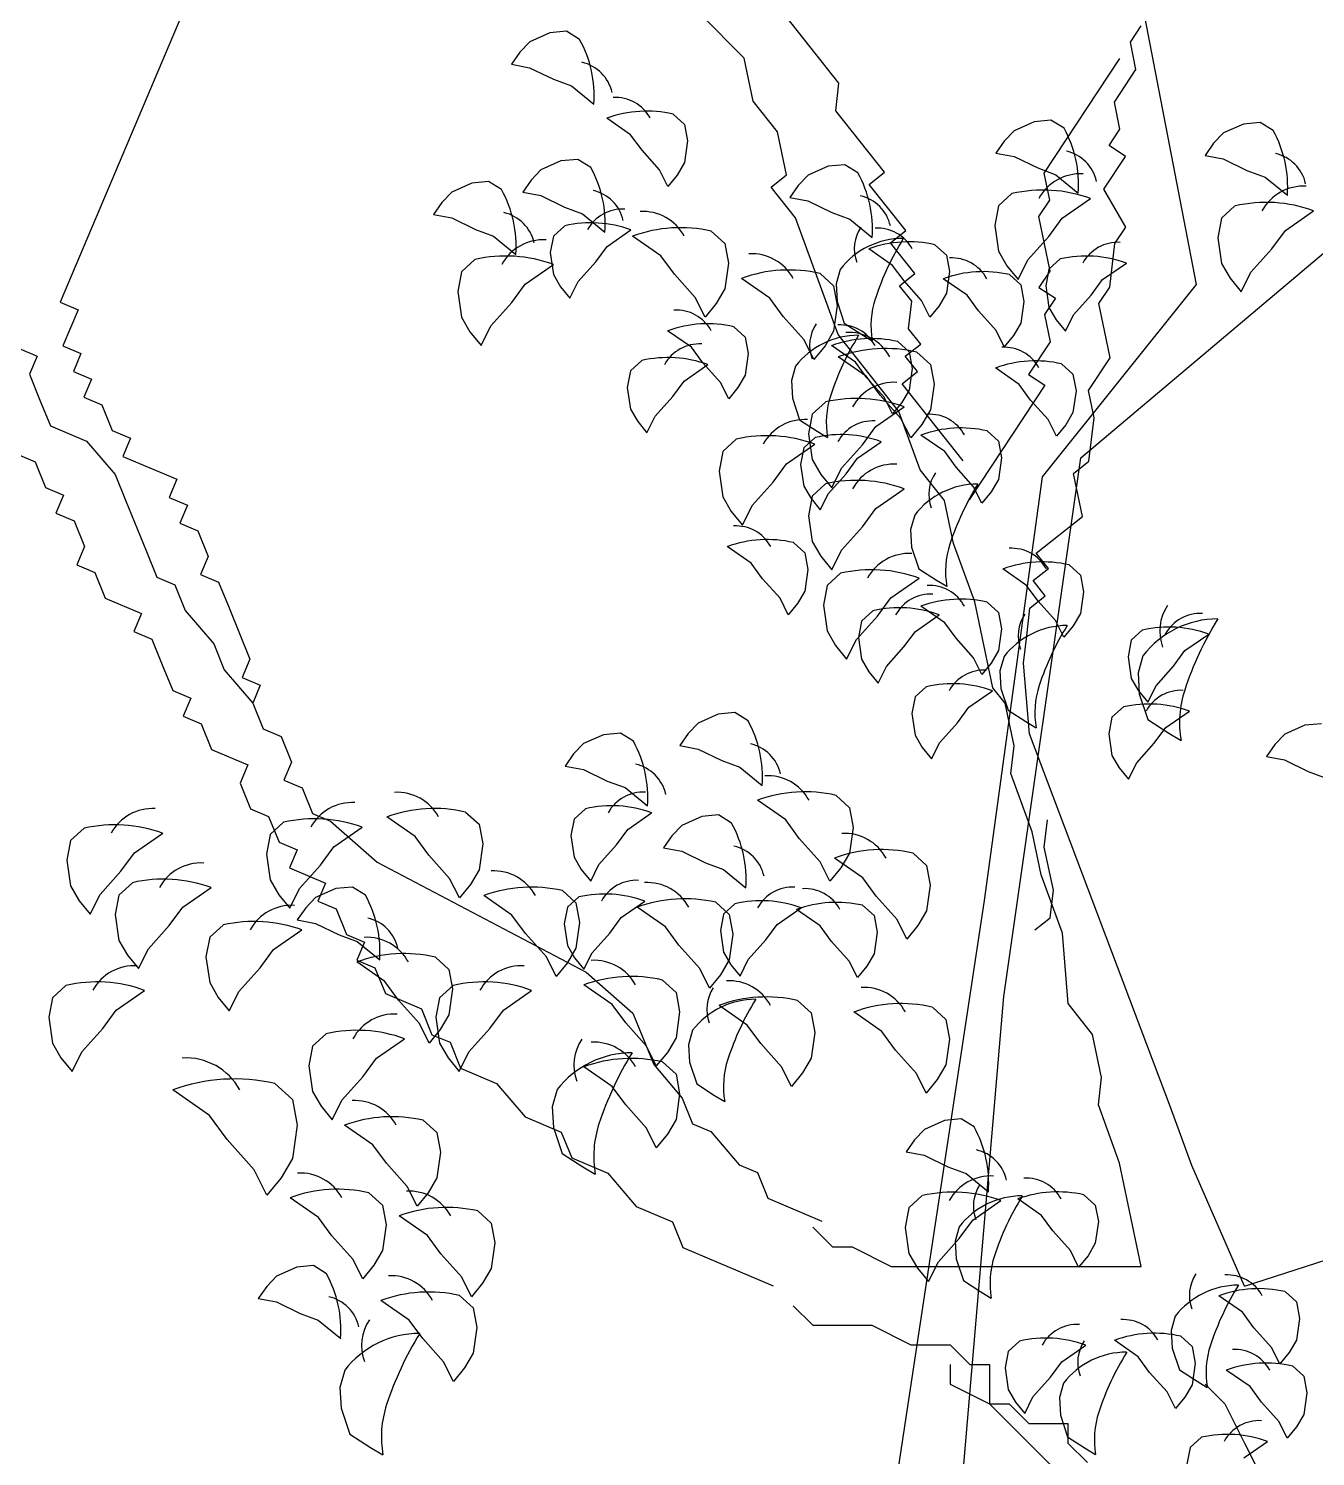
# Model space of a CAD drawing. Header units: metres. Extents: x 368 to 3789, y -155 to 1148.
# Drawn here: x 2213.16 to 2219.9, y 531.48 to 538.96 of the extents above; entities that cross this region are included whole.
import ezdxf

# ---------------------------------------------------------------- set-up
doc = ezdxf.new("R2010")
doc.units = ezdxf.units.M

# ---------------------------------------------------------------- blocks, each defined once
blk = doc.blocks.new('A$C09CF175E')
at = {"color": 45}
for p, q in [((2353.7, 5603.9), (2236.4, 6213.1)), ((2213, 5393.1), (2963.3, 6025.7)), ((2166.1, 5369.6), (2353.7, 5603.9)), ((2119.2, 4737), (2213, 5393.1)), ((2095.8, 4854.1), (2166.1, 5369.6)), ((1978.5, 4080.9), (2095.8, 4854.1)), ((2048.9, 3916.9), (2119.2, 4737))]:
    blk.add_line(p, q, dxfattribs=at)
at = {"color": 74}
for p, q in [((1566.5, 5910.3), (1542.2, 5899.4)), ((1586.9, 5912.2), (1566.5, 5910.3)), ((1602.8, 5902.3), (1586.9, 5912.2)), ((1542.2, 5899.4), (1530.1, 5886.8)), ((1530.1, 5886.8), (1519.9, 5872.1)), ((1519.9, 5872.1), (1542, 5867.9)), ((1542, 5867.9), (1570.9, 5853.9)), ((1570.9, 5853.9), (1592.8, 5845.8)), ((1592.8, 5845.8), (1620.1, 5823.5)), ((1664.9, 5786.3), (1636, 5806.4)), ((1716.6, 5811.4), (1730.4, 5798.8)), ((1730.4, 5798.8), (1734.2, 5778.7)), ((2131.9, 5791.2), (2119.8, 5778.6)), ((2156.2, 5802.1), (2131.9, 5791.2)), ((2176.6, 5804), (2156.2, 5802.1)), ((2192.5, 5794.2), (2176.6, 5804)), ((2410.9, 5799.3), (2386.5, 5788.4)), ((2431.3, 5801.2), (2410.9, 5799.3)), ((2447.2, 5791.3), (2431.3, 5801.2)), ((1678.8, 5767.4), (1664.9, 5786.3)), ((1734.2, 5778.7), (1730.4, 5752.3)), ((2119.8, 5778.6), (2109.6, 5763.9)), ((2374.4, 5775.8), (2364.2, 5761.1)), ((2386.5, 5788.4), (2374.4, 5775.8)), ((1580.1, 5754.4), (1555.7, 5743.6)), ((1600.5, 5756.3), (1580.1, 5754.4)), ((1616.4, 5746.5), (1600.5, 5756.3)), ((1700.2, 5743.5), (1678.8, 5767.4)), ((2109.6, 5763.9), (2131.7, 5759.8)), ((2131.7, 5759.8), (2160.6, 5745.8)), ((2364.2, 5761.1), (2386.4, 5756.9)), ((2386.4, 5756.9), (2415.2, 5742.9)), ((1555.7, 5743.6), (1543.7, 5730.9)), ((1710.3, 5723.4), (1700.2, 5743.5)), ((1721.6, 5737.2), (1710.3, 5723.4)), ((1730.4, 5752.3), (1721.6, 5737.2)), ((1881, 5737), (1868.9, 5724.4)), ((1905.3, 5747.9), (1881, 5737)), ((1925.7, 5749.8), (1905.3, 5747.9)), ((1941.6, 5740), (1925.7, 5749.8)), ((2160.6, 5745.8), (2182.5, 5737.6)), ((2182.5, 5737.6), (2209.8, 5715.3)), ((2415.2, 5742.9), (2437.2, 5734.8)), ((1471.6, 5727.3), (1447.3, 5716.4)), ((1492, 5729.2), (1471.6, 5727.3)), ((1507.9, 5719.4), (1492, 5729.2)), ((1543.7, 5730.9), (1533.5, 5716.2)), ((1868.9, 5724.4), (1858.7, 5709.7)), ((2437.2, 5734.8), (2464.5, 5712.5)), ((1435.2, 5703.8), (1425, 5689.1)), ((1447.3, 5716.4), (1435.2, 5703.8)), ((1533.5, 5716.2), (1555.6, 5712.1)), ((1555.6, 5712.1), (1584.4, 5698.1)), ((1858.7, 5709.7), (1880.8, 5705.6)), ((1880.8, 5705.6), (1909.7, 5691.5)), ((2129, 5714.6), (2112.6, 5699.7)), ((2190.3, 5684.8), (2224.7, 5708.7)), ((1425, 5689.1), (1447.1, 5685)), ((1447.1, 5685), (1476, 5671)), ((1584.4, 5698.1), (1606.4, 5689.9)), ((1606.4, 5689.9), (1633.7, 5667.6)), ((1909.7, 5691.5), (1931.6, 5683.4)), ((2112.6, 5699.7), (2108.1, 5675.8)), ((2173.9, 5662.3), (2190.3, 5684.8)), ((2384.2, 5684.7), (2379.7, 5660.8)), ((2400.6, 5699.6), (2384.2, 5684.7)), ((2461.9, 5669.7), (2496.3, 5693.6)), ((1476, 5671), (1497.9, 5662.8)), ((1584.7, 5675.4), (1570.9, 5662.8)), ((1636.3, 5650.3), (1665.3, 5670.4)), ((1763.1, 5668.8), (1779.5, 5653.9)), ((1931.6, 5683.4), (1958.9, 5661.1)), ((2108.1, 5675.8), (2112.6, 5644.4)), ((2445.5, 5647.3), (2461.9, 5669.7)), ((1497.9, 5662.8), (1525.2, 5640.5)), ((1570.9, 5662.8), (1567.1, 5642.7)), ((1622.5, 5631.4), (1636.3, 5650.3)), ((1701.8, 5639), (1667.4, 5662.9)), ((1779.5, 5653.9), (1784, 5630)), ((2035.4, 5652.3), (2049.3, 5639.7)), ((2148.4, 5634), (2173.9, 5662.3)), ((2379.7, 5660.8), (2384.2, 5629.4)), ((1475.3, 5634.3), (1458.9, 5619.4)), ((1567.1, 5642.7), (1570.9, 5616.3)), ((1718.2, 5616.5), (1701.8, 5639)), ((1983.8, 5627.2), (1954.9, 5647.3)), ((2049.3, 5639.7), (2053, 5619.6)), ((2112.6, 5644.4), (2123, 5626.5)), ((2136.5, 5610), (2148.4, 5634)), ((2187.8, 5635.1), (2174, 5622.5)), ((2420, 5618.9), (2445.5, 5647.3)), ((1458.9, 5619.4), (1454.4, 5595.5)), ((1536.6, 5604.4), (1571, 5628.3)), ((1570.9, 5616.3), (1579.7, 5601.2)), ((1601.1, 5607.5), (1622.5, 5631.4)), ((1743.6, 5588.2), (1718.2, 5616.5)), ((1784, 5630), (1779.5, 5598.6)), ((1895.6, 5617.3), (1912, 5602.4)), ((1920, 5622.3), (1915, 5604.7)), ((1997.7, 5608.3), (1983.8, 5627.2)), ((2053, 5619.6), (2049.3, 5593.2)), ((2123, 5626.5), (2136.5, 5610)), ((2126.1, 5616.1), (2140, 5603.5)), ((2174, 5622.5), (2170.2, 5602.3)), ((2239.4, 5609.9), (2268.4, 5630)), ((2384.2, 5629.4), (2394.6, 5611.5)), ((2408.1, 5595), (2420, 5618.9)), ((1520.2, 5582), (1536.6, 5604.4)), ((1579.7, 5601.2), (1591, 5587.3)), ((1591, 5587.3), (1601.1, 5607.5)), ((1779.5, 5598.6), (1769, 5580.7)), ((1834.3, 5587.4), (1799.9, 5611.4)), ((1912, 5602.4), (1916.5, 5578.5)), ((1915, 5604.7), (1916.2, 5583.3)), ((2019.1, 5584.4), (1997.7, 5608.3)), ((2074.5, 5590.9), (2045.5, 5611)), ((2140, 5603.5), (2143.7, 5583.4)), ((2170.2, 5602.3), (2174, 5575.9)), ((2225.6, 5591), (2239.4, 5609.9)), ((2394.6, 5611.5), (2408.1, 5595)), ((1454.4, 5595.5), (1458.9, 5564.1)), ((1494.7, 5553.6), (1520.2, 5582)), ((1755.6, 5564.2), (1743.6, 5588.2)), ((1769, 5580.7), (1755.6, 5564.2)), ((1850.7, 5565), (1834.3, 5587.4)), ((1916.2, 5583.3), (1925, 5556.9)), ((2029.1, 5564.2), (2019.1, 5584.4)), ((2049.3, 5593.2), (2040.5, 5578.1)), ((2088.3, 5572), (2074.5, 5590.9)), ((2143.7, 5583.4), (2140, 5556.9)), ((2204.2, 5567.1), (2225.6, 5591)), ((1458.9, 5564.1), (1469.3, 5546.2)), ((1876.2, 5536.6), (1850.7, 5565)), ((1916.5, 5578.5), (1912, 5547.1)), ((2040.5, 5578.1), (2029.1, 5564.2)), ((2109.7, 5548.1), (2088.3, 5572)), ((2174, 5575.9), (2182.8, 5560.8)), ((2194.1, 5547), (2204.2, 5567.1)), ((1469.3, 5546.2), (1482.8, 5529.7)), ((1482.8, 5529.7), (1494.7, 5553.6)), ((1739, 5527.5), (1710, 5547.6)), ((1790.6, 5552.6), (1804.4, 5540)), ((1912, 5547.1), (1901.6, 5529.2)), ((1925, 5556.9), (1946.4, 5543.1)), ((2119.8, 5528), (2109.7, 5548.1)), ((2140, 5556.9), (2131.1, 5541.8)), ((2182.8, 5560.8), (2194.1, 5547)), ((1804.4, 5540), (1808.2, 5519.9)), ((1888.1, 5512.7), (1876.2, 5536.6)), ((1901.6, 5529.2), (1888.1, 5512.7)), ((1938.5, 5509.3), (1909.5, 5529.5)), ((1946.4, 5543.1), (1959, 5535.5)), ((1990.1, 5534.5), (2003.9, 5521.9)), ((2131.1, 5541.8), (2119.8, 5528)), ((1678.5, 5511.4), (1664.7, 5498.8)), ((1752.8, 5508.6), (1739, 5527.5)), ((1808.2, 5519.9), (1804.4, 5493.5)), ((1952.1, 5491.8), (1917.7, 5515.7)), ((2003.9, 5521.9), (2007.7, 5501.8)), ((2013.4, 5521.7), (2029.8, 5506.7)), ((1664.7, 5498.8), (1660.9, 5478.7)), ((1730.1, 5486.2), (1759.1, 5506.4)), ((1774.2, 5484.7), (1752.8, 5508.6)), ((1804.4, 5493.5), (1795.6, 5478.4)), ((1865.6, 5504.5), (1860.6, 5486.9)), ((1952.3, 5490.5), (1938.5, 5509.3)), ((2007.7, 5501.8), (2003.9, 5475.4)), ((2029.8, 5506.7), (2034.3, 5482.8)), ((2138, 5482.2), (2109, 5502.3)), ((2189.6, 5507.3), (2203.4, 5494.7)), ((2203.4, 5494.7), (2207.2, 5474.6)), ((1660.9, 5478.7), (1664.7, 5452.3)), ((1716.3, 5467.4), (1730.1, 5486.2)), ((1784.3, 5464.6), (1774.2, 5484.7)), ((1795.6, 5478.4), (1784.3, 5464.6)), ((1860.6, 5486.9), (1861.8, 5465.5)), ((1968.5, 5469.4), (1952.1, 5491.8)), ((1973.7, 5466.6), (1952.3, 5490.5)), ((2034.3, 5482.8), (2029.8, 5451.5)), ((2151.8, 5463.3), (2138, 5482.2)), ((1694.9, 5443.5), (1716.3, 5467.4)), ((1861.8, 5465.5), (1870.6, 5439.1)), ((1902.3, 5460.9), (1885.9, 5446)), ((1994, 5441), (1968.5, 5469.4)), ((1983.8, 5446.4), (1973.7, 5466.6)), ((1995.1, 5460.3), (1983.8, 5446.4)), ((2003.9, 5475.4), (1995.1, 5460.3)), ((2173.2, 5439.4), (2151.8, 5463.3)), ((2207.2, 5474.6), (2203.4, 5448.2)), ((1664.7, 5452.3), (1673.5, 5437.2)), ((1684.8, 5423.3), (1694.9, 5443.5)), ((1885.9, 5446), (1881.4, 5422)), ((1963.6, 5431), (1998, 5454.9)), ((2005.9, 5417.1), (1994, 5441)), ((2029.8, 5451.5), (2019.4, 5433.5)), ((2203.4, 5448.2), (2194.6, 5433.1)), ((1673.5, 5437.2), (1684.8, 5423.3)), ((1870.6, 5439.1), (1892, 5425.2)), ((1892, 5425.2), (1904.6, 5417.7)), ((1947.2, 5408.6), (1963.6, 5431)), ((2019.4, 5433.5), (2005.9, 5417.1)), ((2098.9, 5425.8), (2112.8, 5413.2)), ((2183.3, 5419.3), (2173.2, 5439.4)), ((2194.6, 5433.1), (2183.3, 5419.3)), ((1793.5, 5415.6), (1777, 5400.6)), ((1854.8, 5385.7), (1889.2, 5409.6)), ((1889.5, 5417.7), (1875.7, 5405.1)), ((1881.4, 5422), (1885.9, 5390.7)), ((1921.7, 5380.2), (1947.2, 5408.6)), ((1941.1, 5392.5), (1970.1, 5412.6)), ((2047.3, 5400.6), (2018.3, 5420.7)), ((2112.8, 5413.2), (2116.5, 5393)), ((1777, 5400.6), (1772.5, 5376.7)), ((1875.7, 5405.1), (1871.9, 5385)), ((1885.9, 5390.7), (1896.3, 5372.7)), ((1927.3, 5373.6), (1941.1, 5392.5)), ((2061.1, 5381.7), (2047.3, 5400.6)), ((2116.5, 5393), (2112.8, 5366.6)), ((1772.5, 5376.7), (1777, 5345.4)), ((1838.3, 5363.3), (1854.8, 5385.7)), ((1871.9, 5385), (1875.7, 5358.5)), ((1896.3, 5372.7), (1909.8, 5356.3)), ((1905.9, 5349.7), (1927.3, 5373.6)), ((1909.8, 5356.3), (1921.7, 5380.2)), ((2082.5, 5357.8), (2061.1, 5381.7)), ((1812.9, 5334.9), (1838.3, 5363.3)), ((1875.7, 5358.5), (1884.5, 5343.4)), ((1902.3, 5361.2), (1885.9, 5346.3)), ((1963.6, 5331.3), (1998, 5355.2)), ((2092.6, 5337.7), (2082.5, 5357.8)), ((2112.8, 5366.6), (2103.9, 5351.5)), ((1777, 5345.4), (1787.5, 5327.4)), ((1885.9, 5346.3), (1881.4, 5322.4)), ((1884.5, 5343.4), (1895.8, 5329.6)), ((1895.8, 5329.6), (1905.9, 5349.7)), ((2103.9, 5351.5), (2092.6, 5337.7)), ((1787.5, 5327.4), (1801, 5311)), ((1801, 5311), (1812.9, 5334.9)), ((1881.4, 5322.4), (1885.9, 5291)), ((1947.2, 5308.9), (1963.6, 5331.3)), ((2010.7, 5323.3), (2005.7, 5305.6)), ((1921.7, 5280.5), (1947.2, 5308.9)), ((2005.7, 5305.6), (2006.9, 5284.3)), ((1811.5, 5264.7), (1782.6, 5284.8)), ((1863.1, 5289.8), (1877, 5277.2)), ((1885.9, 5291), (1896.3, 5273.1)), ((1877, 5277.2), (1880.8, 5257.1)), ((1896.3, 5273.1), (1909.8, 5256.6)), ((1909.8, 5256.6), (1921.7, 5280.5)), ((2006.9, 5284.3), (2015.7, 5257.8)), ((1825.4, 5245.8), (1811.5, 5264.7)), ((1880.8, 5257.1), (1877, 5230.7)), ((1920.4, 5252.5), (1904, 5237.5)), ((2015.7, 5257.8), (2037.1, 5244)), ((2147, 5237.5), (2118.1, 5257.6)), ((2198.7, 5262.6), (2212.5, 5250.1)), ((2212.5, 5250.1), (2216.3, 5229.9)), ((1846.8, 5221.9), (1825.4, 5245.8)), ((1904, 5237.5), (1899.5, 5213.6)), ((1981.7, 5222.6), (2016.1, 5246.5)), ((2037.1, 5244), (2049.7, 5236.5)), ((2160.9, 5218.6), (2147, 5237.5)), ((1856.8, 5201.8), (1846.8, 5221.9)), ((1868.2, 5215.6), (1856.8, 5201.8)), ((1877, 5230.7), (1868.2, 5215.6)), ((1965.3, 5200.2), (1981.7, 5222.6)), ((2098.9, 5217.3), (2112.8, 5204.7)), ((2182.3, 5194.7), (2160.9, 5218.6)), ((2216.3, 5229.9), (2212.5, 5203.5)), ((1899.5, 5213.6), (1904, 5182.2)), ((1939.9, 5171.8), (1965.3, 5200.2)), ((1959.9, 5206.8), (1946, 5194.2)), ((2011.5, 5181.6), (2040.4, 5201.8)), ((2047.3, 5192.2), (2018.3, 5212.3)), ((2112.8, 5204.7), (2116.5, 5184.6)), ((2212.5, 5203.5), (2203.7, 5188.4)), ((1904, 5182.2), (1914.5, 5164.3)), ((1946, 5194.2), (1942.2, 5174.1)), ((1997.6, 5162.8), (2011.5, 5181.6)), ((2061.1, 5173.3), (2047.3, 5192.2)), ((2116.5, 5184.6), (2112.8, 5158.2)), ((2192.4, 5174.6), (2182.3, 5194.7)), ((2203.7, 5188.4), (2192.4, 5174.6)), ((2288.1, 5183.4), (2274.3, 5170.8)), ((1914.5, 5164.3), (1927.9, 5147.9)), ((1927.9, 5147.9), (1939.9, 5171.8)), ((1942.2, 5174.1), (1946, 5147.7)), ((1976.2, 5138.9), (1997.6, 5162.8)), ((2082.5, 5149.4), (2061.1, 5173.3)), ((2274.3, 5170.8), (2270.5, 5150.7)), ((2339.7, 5158.2), (2368.7, 5178.3)), ((1946, 5147.7), (1954.8, 5132.6)), ((2092.6, 5129.3), (2082.5, 5149.4)), ((2112.8, 5158.2), (2103.9, 5143.1)), ((2119.5, 5151.1), (2114.5, 5133.5)), ((2270.5, 5150.7), (2274.3, 5124.2)), ((2288.6, 5152), (2282.6, 5131.1)), ((2325.9, 5139.3), (2339.7, 5158.2)), ((1954.8, 5132.6), (1966.2, 5118.7)), ((1966.2, 5118.7), (1976.2, 5138.9)), ((2103.9, 5143.1), (2092.6, 5129.3)), ((2114.5, 5133.5), (2115.7, 5112.1)), ((2282.6, 5131.1), (2284.1, 5105.7)), ((2304.5, 5115.4), (2325.9, 5139.3)), ((2025, 5114.4), (2011.1, 5101.8)), ((2115.7, 5112.1), (2124.6, 5085.7)), ((2274.3, 5124.2), (2283.1, 5109.1)), ((2294.4, 5095.3), (2304.5, 5115.4)), ((2011.1, 5101.8), (2007.4, 5081.7)), ((2076.6, 5089.2), (2105.6, 5109.3)), ((2283.1, 5109.1), (2294.4, 5095.3)), ((2284.1, 5105.7), (2294.6, 5074.3)), ((1771.5, 5080.8), (1747.2, 5069.9)), ((1791.9, 5082.7), (1771.5, 5080.8)), ((1807.8, 5072.8), (1791.9, 5082.7)), ((2007.4, 5081.7), (2011.1, 5055.2)), ((2062.8, 5070.3), (2076.6, 5089.2)), ((2124.6, 5085.7), (2146, 5071.8)), ((2250.8, 5077.1), (2247, 5056.9)), ((2264.7, 5089.6), (2250.8, 5077.1)), ((2316.3, 5064.5), (2345.2, 5084.6)), ((1747.2, 5069.9), (1735.1, 5057.3)), ((2041.4, 5046.4), (2062.8, 5070.3)), ((2146, 5071.8), (2158.5, 5064.3)), ((2294.6, 5074.3), (2320, 5057.9)), ((2302.4, 5045.6), (2316.3, 5064.5)), ((2485.5, 5067.4), (2461.1, 5056.5)), ((2505.9, 5069.3), (2485.5, 5067.4)), ((1607.6, 5045), (1595.5, 5032.4)), ((1632, 5055.9), (1607.6, 5045)), ((1652.4, 5057.8), (1632, 5055.9)), ((1668.3, 5047.9), (1652.4, 5057.8)), ((1735.1, 5057.3), (1724.9, 5042.6)), ((1724.9, 5042.6), (1747, 5038.4)), ((2011.1, 5055.2), (2020, 5040.1)), ((2031.3, 5026.3), (2041.4, 5046.4)), ((2247, 5056.9), (2250.8, 5030.5)), ((2281, 5021.7), (2302.4, 5045.6)), ((2320, 5057.9), (2335, 5048.9)), ((2449, 5043.9), (2438.8, 5029.2)), ((2461.1, 5056.5), (2449, 5043.9)), ((1595.5, 5032.4), (1585.3, 5017.7)), ((1747, 5038.4), (1775.9, 5024.4)), ((1775.9, 5024.4), (1797.8, 5016.3)), ((2020, 5040.1), (2031.3, 5026.3)), ((2250.8, 5030.5), (2259.6, 5015.4)), ((2438.8, 5029.2), (2460.9, 5025.1)), ((2460.9, 5025.1), (2489.8, 5011.1)), ((1585.3, 5017.7), (1607.5, 5013.5)), ((1607.5, 5013.5), (1636.3, 4999.5)), ((1797.8, 5016.3), (1825.1, 4994)), ((2259.6, 5015.4), (2271, 5001.6)), ((2271, 5001.6), (2281, 5021.7)), ((2489.8, 5011.1), (2511.8, 5002.9)), ((1636.3, 4999.5), (1658.3, 4991.4)), ((1658.3, 4991.4), (1685.6, 4969.1)), ((1853.7, 4952.1), (1819.3, 4976)), ((1915, 4982), (1931.4, 4967)), ((1402.7, 4931.8), (1368.3, 4955.7)), ((1464, 4961.7), (1480.5, 4946.8)), ((1610, 4965.8), (1596.1, 4953.2)), ((1661.6, 4940.6), (1690.5, 4960.8)), ((1751.6, 4956.3), (1727.2, 4945.4)), ((1772, 4958.2), (1751.6, 4956.3)), ((1787.9, 4948.3), (1772, 4958.2)), ((1931.4, 4967), (1935.9, 4943.1)), ((999.6, 4941.9), (983.1, 4927)), ((1242.5, 4949.3), (1226.1, 4934.3)), ((1303.8, 4919.4), (1338.2, 4943.3)), ((1480.5, 4946.8), (1485, 4922.9)), ((1596.1, 4953.2), (1592.3, 4933.1)), ((1647.7, 4921.8), (1661.6, 4940.6)), ((1727.2, 4945.4), (1715.1, 4932.7)), ((1870.1, 4929.7), (1853.7, 4952.1)), ((1935.9, 4943.1), (1931.4, 4911.8)), ((983.1, 4927), (978.6, 4903.1)), ((1060.9, 4912), (1095.3, 4935.9)), ((1226.1, 4934.3), (1221.6, 4910.4)), ((1419.2, 4909.4), (1402.7, 4931.8)), ((1485, 4922.9), (1480.5, 4891.5)), ((1592.3, 4933.1), (1596.1, 4906.7)), ((1626.3, 4897.9), (1647.7, 4921.8)), ((1715.1, 4932.7), (1704.9, 4918)), ((1895.5, 4901.3), (1870.1, 4929.7)), ((978.6, 4903.1), (983.1, 4871.7)), ((1044.4, 4889.6), (1060.9, 4912)), ((1221.6, 4910.4), (1226.1, 4879)), ((1287.4, 4897), (1303.8, 4919.4)), ((1444.6, 4881), (1419.2, 4909.4)), ((1596.1, 4906.7), (1604.9, 4891.6)), ((1704.9, 4918), (1727.1, 4913.9)), ((1727.1, 4913.9), (1755.9, 4899.9)), ((1947.4, 4881.8), (1913.1, 4905.7)), ((1931.4, 4911.8), (1920.9, 4893.8)), ((2008.7, 4911.7), (2025.2, 4896.7)), ((1019, 4861.2), (1044.4, 4889.6)), ((1262, 4868.6), (1287.4, 4897)), ((1480.5, 4891.5), (1470, 4873.6)), ((1604.9, 4891.6), (1616.3, 4877.7)), ((1616.3, 4877.7), (1626.3, 4897.9)), ((1755.9, 4899.9), (1777.9, 4891.8)), ((1777.9, 4891.8), (1805.2, 4869.5)), ((1907.5, 4877.4), (1895.5, 4901.3)), ((1920.9, 4893.8), (1907.5, 4877.4)), ((2025.2, 4896.7), (2029.7, 4872.8)), ((983.1, 4871.7), (993.6, 4853.8)), ((1058.5, 4875.7), (1042, 4860.7)), ((1119.8, 4845.8), (1154.2, 4869.7)), ((1226.1, 4879), (1236.6, 4861.1)), ((1250, 4844.7), (1262, 4868.6)), ((1305.9, 4868.5), (1281.5, 4857.6)), ((1326.2, 4870.4), (1305.9, 4868.5)), ((1342.1, 4860.5), (1326.2, 4870.4)), ((1456.6, 4857.1), (1444.6, 4881)), ((1470, 4873.6), (1456.6, 4857.1)), ((1963.9, 4859.4), (1947.4, 4881.8)), ((2029.7, 4872.8), (2025.2, 4841.5)), ((993.6, 4853.8), (1007.1, 4837.3)), ((1007.1, 4837.3), (1019, 4861.2)), ((1042, 4860.7), (1037.5, 4836.8)), ((1236.6, 4861.1), (1250, 4844.7)), ((1281.5, 4857.6), (1269.4, 4845)), ((1520.5, 4836.2), (1486.1, 4860.1)), ((1581.8, 4866.1), (1598.3, 4851.1)), ((1601.7, 4858.4), (1587.9, 4845.8)), ((1598.3, 4851.1), (1602.8, 4827.2)), ((1653.3, 4833.2), (1682.3, 4853.3)), ((1768.5, 4851.8), (1784.9, 4836.9)), ((1791.9, 4850.1), (1778, 4837.5)), ((1989.3, 4831), (1963.9, 4859.4)), ((1037.5, 4836.8), (1042, 4805.5)), ((1103.3, 4823.4), (1119.8, 4845.8)), ((1269.4, 4845), (1259.2, 4830.3)), ((1537, 4813.8), (1520.5, 4836.2)), ((1587.9, 4845.8), (1584.1, 4825.7)), ((1639.5, 4814.3), (1653.3, 4833.2)), ((1707.2, 4821.9), (1672.8, 4845.8)), ((1778, 4837.5), (1774.3, 4817.4)), ((1784.9, 4836.9), (1789.4, 4813)), ((1843.5, 4825), (1872.5, 4845.1)), ((1895.7, 4823.1), (1866.8, 4843.2)), ((1947.3, 4848.3), (1961.2, 4835.7)), ((1961.2, 4835.7), (1965, 4815.6)), ((2025.2, 4841.5), (2014.7, 4823.5)), ((1077.9, 4795), (1103.3, 4823.4)), ((1168.9, 4824.2), (1152.5, 4809.2)), ((1230.2, 4794.3), (1264.6, 4818.2)), ((1259.2, 4830.3), (1281.3, 4826.1)), ((1281.3, 4826.1), (1310.2, 4812.1)), ((1584.1, 4825.7), (1587.9, 4799.3)), ((1602.8, 4827.2), (1598.3, 4795.8)), ((1723.6, 4799.5), (1707.2, 4821.9)), ((1774.3, 4817.4), (1778, 4791)), ((1829.6, 4806.1), (1843.5, 4825)), ((1909.6, 4804.2), (1895.7, 4823.1)), ((1965, 4815.6), (1961.2, 4789.1)), ((2001.3, 4807.1), (1989.3, 4831)), ((2014.7, 4823.5), (2001.3, 4807.1)), ((1042, 4805.5), (1052.5, 4787.5)), ((1152.5, 4809.2), (1148, 4785.3)), ((1310.2, 4812.1), (1332.1, 4804)), ((1332.1, 4804), (1359.5, 4781.7)), ((1562.4, 4785.4), (1537, 4813.8)), ((1587.9, 4799.3), (1596.7, 4784.2)), ((1618.1, 4790.4), (1639.5, 4814.3)), ((1749.1, 4771.1), (1723.6, 4799.5)), ((1789.4, 4813), (1784.9, 4781.6)), ((1808.2, 4782.2), (1829.6, 4806.1)), ((1931, 4780.3), (1909.6, 4804.2)), ((1052.5, 4787.5), (1066, 4771.1)), ((1066, 4771.1), (1077.9, 4795)), ((1148, 4785.3), (1152.5, 4754)), ((1213.8, 4771.9), (1230.2, 4794.3)), ((1427.2, 4785.1), (1443.7, 4770.2)), ((1574.4, 4761.5), (1562.4, 4785.4)), ((1598.3, 4795.8), (1587.8, 4777.9)), ((1596.7, 4784.2), (1608, 4770.3)), ((1608, 4770.3), (1618.1, 4790.4)), ((1784.9, 4781.6), (1774.5, 4763.6)), ((1778, 4791), (1786.8, 4775.9)), ((1798.2, 4762.1), (1808.2, 4782.2)), ((1961.2, 4789.1), (1952.4, 4774)), ((1188.4, 4743.5), (1213.8, 4771.9)), ((1365.9, 4755.3), (1331.5, 4779.2)), ((1443.7, 4770.2), (1448.1, 4746.3)), ((1587.8, 4777.9), (1574.4, 4761.5)), ((1761, 4747.2), (1749.1, 4771.1)), ((1774.5, 4763.6), (1761, 4747.2)), ((1786.8, 4775.9), (1798.2, 4762.1)), ((1941, 4760.2), (1931, 4780.3)), ((1952.4, 4774), (1941, 4760.2)), ((977.5, 4750.6), (961, 4735.7)), ((1152.5, 4754), (1162.9, 4736)), ((1382.4, 4732.8), (1365.9, 4755.3)), ((1448.7, 4750.6), (1432.2, 4735.7)), ((1448.1, 4746.3), (1443.7, 4714.9)), ((1642.4, 4727.3), (1608, 4751.2)), ((1703.7, 4757.2), (1720.2, 4742.2)), ((961, 4735.7), (956.6, 4711.8)), ((1038.8, 4720.7), (1073.2, 4744.6)), ((1162.9, 4736), (1176.4, 4719.6)), ((1176.4, 4719.6), (1188.4, 4743.5)), ((1407.8, 4704.4), (1382.4, 4732.8)), ((1432.2, 4735.7), (1427.8, 4711.8)), ((1510, 4720.7), (1544.4, 4744.6)), ((1720.2, 4742.2), (1724.6, 4718.3)), ((1868.2, 4732.3), (1884.6, 4717.3)), ((956.6, 4711.8), (961, 4680.4)), ((1022.3, 4698.3), (1038.8, 4720.7)), ((1427.8, 4711.8), (1432.2, 4680.4)), ((1443.7, 4714.9), (1433.2, 4697)), ((1493.5, 4698.3), (1510, 4720.7)), ((1658.9, 4704.9), (1642.4, 4727.3)), ((1724.6, 4718.3), (1720.2, 4686.9)), ((1806.9, 4702.4), (1772.5, 4726.3)), ((1884.6, 4717.3), (1889.1, 4693.4)), ((1970.9, 4694.4), (1936.5, 4718.3)), ((2032.2, 4724.2), (2048.6, 4709.3)), ((996.9, 4669.9), (1022.3, 4698.3)), ((1419.7, 4680.5), (1407.8, 4704.4)), ((1433.2, 4697), (1419.7, 4680.5)), ((1468.1, 4669.9), (1493.5, 4698.3)), ((1684.3, 4676.5), (1658.9, 4704.9)), ((1740.4, 4696.1), (1735.4, 4678.5)), ((1823.3, 4680), (1806.9, 4702.4)), ((1889.1, 4693.4), (1884.6, 4662)), ((1987.3, 4671.9), (1970.9, 4694.4)), ((2048.6, 4709.3), (2053.1, 4685.4)), ((961, 4680.4), (971.5, 4662.5)), ((1277.6, 4676.8), (1273.1, 4652.9)), ((1294.1, 4691.7), (1277.6, 4676.8)), ((1355.4, 4661.9), (1389.8, 4685.8)), ((1432.2, 4680.4), (1442.7, 4662.5)), ((1696.2, 4652.6), (1684.3, 4676.5)), ((1720.2, 4686.9), (1709.7, 4669)), ((1735.4, 4678.5), (1736.7, 4657.1)), ((1848.7, 4651.6), (1823.3, 4680)), ((2053.1, 4685.4), (2048.6, 4654)), ((971.5, 4662.5), (985, 4646)), ((985, 4646), (996.9, 4669.9)), ((1338.9, 4639.5), (1355.4, 4661.9)), ((1442.7, 4662.5), (1456.2, 4646)), ((1456.2, 4646), (1468.1, 4669.9)), ((1709.7, 4669), (1696.2, 4652.6)), ((1884.6, 4662), (1874.2, 4644.1)), ((2012.8, 4643.6), (1987.3, 4671.9)), ((1273.1, 4652.9), (1277.6, 4621.5)), ((1642.4, 4627.7), (1608, 4651.6)), ((1703.7, 4657.6), (1720.2, 4642.6)), ((1720.2, 4642.6), (1724.6, 4618.7)), ((1736.7, 4657.1), (1745.5, 4630.7)), ((1860.7, 4627.7), (1848.7, 4651.6)), ((1874.2, 4644.1), (1860.7, 4627.7)), ((2024.7, 4619.6), (2012.8, 4643.6)), ((2048.6, 4654), (2038.2, 4636.1)), ((1231.9, 4631.2), (1253.3, 4611.8)), ((1313.5, 4611.1), (1338.9, 4639.5)), ((1658.9, 4605.3), (1642.4, 4627.7)), ((1745.5, 4630.7), (1766.9, 4616.8)), ((2038.2, 4636.1), (2024.7, 4619.6)), ((1152.2, 4592.4), (1107.5, 4623.5)), ((1253.3, 4611.8), (1259.1, 4580.7)), ((1277.6, 4621.5), (1288.1, 4603.6)), ((1301.6, 4587.2), (1313.5, 4611.1)), ((1575.5, 4623.8), (1569.5, 4602.9)), ((1724.6, 4618.7), (1720.2, 4587.3)), ((1766.9, 4616.8), (1779.5, 4609.3)), ((1173.6, 4563.2), (1152.2, 4592.4)), ((1288.1, 4603.6), (1301.6, 4587.2)), ((1569.5, 4602.9), (1571, 4577.5)), ((1684.3, 4576.9), (1658.9, 4605.3)), ((1259.1, 4580.7), (1253.3, 4539.9)), ((1351.2, 4556.6), (1316.8, 4580.5)), ((1412.5, 4586.5), (1428.9, 4571.5)), ((1571, 4577.5), (1581.5, 4546.1)), ((1696.2, 4553), (1684.3, 4576.9)), ((1720.2, 4587.3), (1709.7, 4569.4)), ((2022.5, 4575.3), (2010.4, 4562.7)), ((2046.9, 4586.2), (2022.5, 4575.3)), ((2067.3, 4588.1), (2046.9, 4586.2)), ((2083.2, 4578.3), (2067.3, 4588.1)), ((1206.6, 4526.3), (1173.6, 4563.2)), ((1367.6, 4534.2), (1351.2, 4556.6)), ((1428.9, 4571.5), (1433.4, 4547.6)), ((1709.7, 4569.4), (1696.2, 4553)), ((2010.4, 4562.7), (2000.2, 4548)), ((1253.3, 4539.9), (1239.7, 4516.6)), ((1433.4, 4547.6), (1428.9, 4516.3)), ((1581.5, 4546.1), (1606.9, 4529.7)), ((2000.2, 4548), (2022.4, 4543.9)), ((2022.4, 4543.9), (2051.2, 4529.9)), ((1222.2, 4495.3), (1206.6, 4526.3)), ((1393.1, 4505.8), (1367.6, 4534.2)), ((1606.9, 4529.7), (1621.9, 4520.7)), ((2051.2, 4529.9), (2073.2, 4521.7)), ((2073.2, 4521.7), (2100.5, 4499.4)), ((1239.7, 4516.6), (1222.2, 4495.3)), ((1405, 4481.9), (1393.1, 4505.8)), ((1428.9, 4516.3), (1418.5, 4498.3)), ((1284.9, 4468.3), (1250.5, 4492.2)), ((1346.2, 4498.2), (1362.7, 4483.2)), ((1418.5, 4498.3), (1405, 4481.9)), ((2020, 4494.7), (2003.6, 4479.7)), ((2081.3, 4464.8), (2115.7, 4488.7)), ((2165, 4470.6), (2136.1, 4490.7)), ((2216.6, 4495.8), (2230.5, 4483.2)), ((1301.4, 4445.9), (1284.9, 4468.3)), ((1362.7, 4483.2), (1367.2, 4459.3)), ((1417.5, 4446.2), (1383.1, 4470.1)), ((1478.8, 4476.1), (1495.2, 4461.2)), ((2003.6, 4479.7), (1999.1, 4455.8)), ((2178.9, 4451.7), (2165, 4470.6)), ((2230.5, 4483.2), (2234.3, 4463.1)), ((1367.2, 4459.3), (1362.7, 4428)), ((1495.2, 4461.2), (1499.7, 4437.3)), ((1999.1, 4455.8), (2003.6, 4424.4)), ((2064.9, 4456.7), (2059.9, 4439.1)), ((2064.9, 4442.4), (2081.3, 4464.8)), ((2200.3, 4427.8), (2178.9, 4451.7)), ((2234.3, 4463.1), (2230.5, 4436.7)), ((1326.8, 4417.5), (1301.4, 4445.9)), ((1433.9, 4423.8), (1417.5, 4446.2)), ((1499.7, 4437.3), (1495.2, 4405.9)), ((2039.5, 4414), (2064.9, 4442.4)), ((2059.9, 4439.1), (2061.2, 4417.7)), ((2230.5, 4436.7), (2221.7, 4421.6)), ((1338.8, 4393.6), (1326.8, 4417.5)), ((1362.7, 4428), (1352.2, 4410)), ((1459.3, 4395.4), (1433.9, 4423.8)), ((2003.6, 4424.4), (2014, 4406.5)), ((2061.2, 4417.7), (2070, 4391.3)), ((2210.3, 4407.7), (2200.3, 4427.8)), ((2221.7, 4421.6), (2210.3, 4407.7)), ((1258.4, 4407.7), (1234, 4396.8)), ((1278.8, 4409.6), (1258.4, 4407.7)), ((1294.7, 4399.7), (1278.8, 4409.6)), ((1352.2, 4410), (1338.8, 4393.6)), ((1495.2, 4405.9), (1484.7, 4388)), ((2014, 4406.5), (2027.5, 4390.1)), ((2027.5, 4390.1), (2039.5, 4414)), ((1221.9, 4384.2), (1211.7, 4369.5)), ((1234, 4396.8), (1221.9, 4384.2)), ((1471.3, 4371.5), (1459.3, 4395.4)), ((1484.7, 4388), (1471.3, 4371.5)), ((2070, 4391.3), (2091.4, 4377.5)), ((1211.7, 4369.5), (1233.9, 4365.3)), ((1233.9, 4365.3), (1262.7, 4351.3)), ((1395.4, 4343.2), (1361, 4367.1)), ((1456.7, 4373.1), (1473.1, 4358.2)), ((2091.4, 4377.5), (2104, 4369.9)), ((2409.9, 4352.8), (2380.9, 4372.9)), ((2461.5, 4378), (2475.3, 4365.4)), ((2475.3, 4365.4), (2479.1, 4345.3)), ((1262.7, 4351.3), (1284.7, 4343.2)), ((1473.1, 4358.2), (1477.6, 4334.3)), ((2327.9, 4348), (2322.9, 4330.4)), ((2423.7, 4333.9), (2409.9, 4352.8)), ((1284.7, 4343.2), (1312, 4320.9)), ((1411.8, 4320.8), (1395.4, 4343.2)), ((1477.6, 4334.3), (1473.1, 4302.9)), ((2322.9, 4330.4), (2324.1, 4309)), ((2445.1, 4310), (2423.7, 4333.9)), ((2479.1, 4345.3), (2475.3, 4318.8)), ((1437.2, 4292.4), (1411.8, 4320.8)), ((2138.3, 4317.7), (2124.5, 4305.1)), ((2189.9, 4292.6), (2218.9, 4312.7)), ((2282.9, 4298.4), (2253.9, 4318.6)), ((2334.5, 4323.6), (2348.4, 4311)), ((2348.4, 4311), (2352.1, 4290.9)), ((2475.3, 4318.8), (2466.5, 4303.7)), ((1473.1, 4302.9), (1462.6, 4285)), ((2124.5, 4305.1), (2120.7, 4285)), ((2296.7, 4279.6), (2282.9, 4298.4)), ((2324.1, 4309), (2333, 4282.6)), ((2455.2, 4289.9), (2445.1, 4310)), ((2466.5, 4303.7), (2455.2, 4289.9)), ((1317, 4282.1), (1311, 4261.2)), ((1449.2, 4268.5), (1437.2, 4292.4)), ((1462.6, 4285), (1449.2, 4268.5)), ((2120.7, 4285), (2124.5, 4258.6)), ((2176.1, 4273.7), (2189.9, 4292.6)), ((2318.1, 4255.7), (2296.7, 4279.6)), ((2333, 4282.6), (2354.4, 4268.7)), ((2352.1, 4290.9), (2348.4, 4264.5)), ((2418.9, 4262.2), (2390, 4282.3)), ((2470.5, 4287.4), (2484.4, 4274.8)), ((1311, 4261.2), (1312.5, 4235.8)), ((2154.7, 4249.8), (2176.1, 4273.7)), ((2191.9, 4266.4), (2186.9, 4248.8)), ((2348.4, 4264.5), (2339.6, 4249.4)), ((2354.4, 4268.7), (2366.9, 4261.2)), ((2432.8, 4243.3), (2418.9, 4262.2)), ((2484.4, 4274.8), (2488.2, 4254.6)), ((2124.5, 4258.6), (2133.3, 4243.5)), ((2133.3, 4243.5), (2144.6, 4229.6)), ((2144.6, 4229.6), (2154.7, 4249.8)), ((2186.9, 4248.8), (2188.1, 4227.4)), ((2328.2, 4235.5), (2318.1, 4255.7)), ((2339.6, 4249.4), (2328.2, 4235.5)), ((2454.2, 4219.4), (2432.8, 4243.3)), ((2488.2, 4254.6), (2484.4, 4228.2)), ((1312.5, 4235.8), (1323, 4204.5)), ((2188.1, 4227.4), (2196.9, 4201)), ((2484.4, 4228.2), (2475.6, 4213.1)), ((2464.2, 4199.3), (2454.2, 4219.4)), ((2475.6, 4213.1), (2464.2, 4199.3)), ((1323, 4204.5), (1348.4, 4188)), ((2196.9, 4201), (2218.3, 4187.2)), ((2359.8, 4200.6), (2345.9, 4188)), ((2411.4, 4175.4), (2440.3, 4195.5)), ((1348.4, 4188), (1363.3, 4179.1)), ((2218.3, 4187.2), (2230.9, 4179.6)), ((2345.9, 4188), (2342.1, 4167.8))]:
    blk.add_line(p, q, dxfattribs=at)
for centre, radius, start, end in [((1478.5, 5833.7), 142, 355.8728, 28.8905), ((1595, 5827.1), 48.5, 12.6587, 77.3289), ((1646.3, 5783.2), 48.5, 28.6267, 93.2969), ((1684.8, 5673), 142, 77.0651, 110.0828), ((2068.2, 5725.5), 142, 355.8728, 28.8905), ((2322.8, 5722.7), 142, 355.8728, 28.8905), ((2184.7, 5718.9), 48.5, 12.6587, 77.3289), ((2439.3, 5716), 48.5, 12.6587, 77.3289), ((1492, 5677.9), 142, 355.8728, 28.8905), ((1817.3, 5671.3), 142, 355.8728, 28.8905), ((2212.4, 5681.1), 57.6, 86.7031, 151.3733), ((1383.5, 5650.8), 142, 355.8728, 28.8905), ((2484, 5666.1), 57.6, 86.7031, 151.3733), ((1608.5, 5671.2), 48.5, 12.6587, 77.3289), ((1933.8, 5664.7), 48.5, 12.6587, 77.3289), ((2166.8, 5550.2), 168.7, 69.9172, 102.9349), ((2438.4, 5535.2), 168.7, 69.9172, 102.9349), ((1500.1, 5644.1), 48.5, 12.6587, 77.3289), ((1654.9, 5647.2), 48.5, 86.7031, 151.3733), ((1679.7, 5635.3), 57.6, 28.6267, 93.2969), ((1616.5, 5537), 142, 69.9172, 102.9349), ((1725.3, 5504.4), 168.7, 77.0651, 110.0828), ((1984.5, 5647.6), 47.3, 146.2055, 200.3658), ((1965.2, 5624.1), 48.5, 28.6267, 93.2969), ((1558.7, 5600.8), 57.6, 86.7031, 151.3733), ((1996.8, 5563.1), 97, 90, 142.3456), ((2003.6, 5513.9), 142, 77.0651, 110.0828), ((2289, 5479.5), 343.4, 148.2926, 161.7522), ((2258, 5606.8), 48.5, 86.7031, 151.3733), ((1513.1, 5469.9), 168.7, 69.9172, 102.9349), ((1812.2, 5583.8), 57.6, 28.6267, 93.2969), ((2055.9, 5587.8), 48.5, 28.6267, 93.2969), ((2219.6, 5496.6), 142, 69.9172, 102.9349), ((1857.8, 5452.9), 168.7, 77.0651, 110.0828), ((2094.3, 5477.6), 142, 77.0651, 110.0828), ((2063.9, 5553.8), 106.4, 161.7522, 189.8723), ((1720.4, 5524.4), 48.5, 28.6267, 93.2969), ((1758.8, 5414.2), 142, 77.0651, 110.0828), ((1930.1, 5529.8), 47.3, 146.2055, 200.3658), ((1919.9, 5506.3), 48.5, 28.6267, 93.2969), ((1930, 5488.1), 57.6, 28.6267, 93.2969), ((1748.7, 5483.1), 48.5, 86.7031, 151.3733), ((1942.4, 5445.2), 97, 90, 142.3456), ((2234.6, 5361.7), 343.4, 148.2926, 161.7522), ((1958.3, 5396.1), 142, 77.0651, 110.0828), ((1710.3, 5373), 142, 69.9172, 102.9349), ((1975.6, 5357.3), 168.7, 77.0651, 110.0828), ((2157.8, 5368.9), 142, 77.0651, 110.0828), ((2119.4, 5479.1), 48.5, 28.6267, 93.2969), ((1985.7, 5427.3), 57.6, 86.7031, 151.3733), ((1940.1, 5296.5), 168.7, 69.9172, 102.9349), ((2009.5, 5435.9), 106.4, 161.7522, 189.8723), ((2028.7, 5397.5), 48.5, 28.6267, 93.2969), ((1876.9, 5382), 57.6, 86.7031, 151.3733), ((1959.8, 5389.4), 48.5, 86.7031, 151.3733), ((2067.1, 5287.3), 142, 77.0651, 110.0828), ((1831.2, 5251.2), 168.7, 69.9172, 102.9349), ((1921.3, 5279.2), 142, 69.9172, 102.9349), ((1985.7, 5327.7), 57.6, 86.7031, 151.3733), ((2075.2, 5348.5), 47.3, 146.2055, 200.3658), ((1940.1, 5196.8), 168.7, 69.9172, 102.9349), ((2087.5, 5264), 97, 90, 142.3456), ((2379.7, 5180.5), 343.4, 148.2926, 161.7522), ((1792.9, 5261.6), 48.5, 28.6267, 93.2969), ((1831.3, 5151.4), 142, 77.0651, 110.0828), ((2154.6, 5254.7), 106.4, 161.7522, 189.8723), ((2003.8, 5218.9), 57.6, 86.7031, 151.3733), ((2128.4, 5234.4), 48.5, 28.6267, 93.2969), ((1958.2, 5088), 168.7, 69.9172, 102.9349), ((2166.9, 5124.2), 142, 77.0651, 110.0828), ((2028.7, 5189.1), 48.5, 28.6267, 93.2969), ((2030.1, 5178.5), 48.5, 86.7031, 151.3733), ((2067.1, 5078.9), 142, 77.0651, 110.0828), ((1991.7, 5068.4), 142, 69.9172, 102.9349), ((2184, 5176.3), 47.3, 146.2055, 200.3658), ((2365.2, 5182), 56.2, 146.2055, 200.3658), ((2358.3, 5155.1), 48.5, 86.7031, 151.3733), ((2196.3, 5091.8), 97, 90, 142.3456), ((2488.5, 5008.3), 343.4, 148.2926, 161.7522), ((2319.9, 5044.9), 142, 69.9172, 102.9349), ((2379.8, 5081.7), 115.2, 90, 142.3456), ((2726.8, 4982.5), 407.9, 148.2926, 161.7522), ((2095.2, 5086.1), 48.5, 86.7031, 151.3733), ((2056.8, 4975.9), 142, 69.9172, 102.9349), ((2263.4, 5082.5), 106.4, 161.7522, 189.8723), ((2296.5, 4951.2), 142, 69.9172, 102.9349), ((2334.9, 5061.4), 48.5, 86.7031, 151.3733), ((2459.5, 5070.6), 126.4, 161.7522, 189.8723), ((1683.5, 5004.2), 142, 355.8728, 28.8905), ((1543.9, 4979.3), 142, 355.8728, 28.8905), ((1800, 4997.5), 48.5, 12.6587, 77.3289), ((1660.4, 4972.6), 48.5, 12.6587, 77.3289), ((1831.5, 4948.4), 57.6, 28.6267, 93.2969), ((1326, 4915.7), 57.6, 86.7031, 151.3733), ((1380.6, 4928.2), 57.6, 28.6267, 93.2969), ((1680.2, 4937.6), 48.5, 86.7031, 151.3733), ((1877.2, 4817.6), 168.7, 77.0651, 110.0828), ((1083, 4908.4), 57.6, 86.7031, 151.3733), ((1426.3, 4797.3), 168.7, 77.0651, 110.0828), ((1641.8, 4827.4), 142, 69.9172, 102.9349), ((1037.3, 4777.5), 168.7, 69.9172, 102.9349), ((1280.3, 4784.8), 168.7, 69.9172, 102.9349), ((1663.5, 4879.7), 142, 355.8728, 28.8905), ((1780, 4873), 48.5, 12.6587, 77.3289), ((1925.3, 4878.1), 57.6, 28.6267, 93.2969), ((1971, 4747.3), 168.7, 77.0651, 110.0828), ((1141.9, 4842.1), 57.6, 86.7031, 151.3733), ((1498.4, 4832.5), 57.6, 28.6267, 93.2969), ((1096.2, 4711.3), 168.7, 69.9172, 102.9349), ((1544.1, 4701.6), 168.7, 77.0651, 110.0828), ((1671.9, 4830.1), 48.5, 86.7031, 151.3733), ((1685.1, 4818.3), 57.6, 28.6267, 93.2969), ((1862.1, 4821.9), 48.5, 86.7031, 151.3733), ((1877.1, 4820), 48.5, 28.6267, 93.2969), ((1217.8, 4791.9), 142, 355.8728, 28.8905), ((1633.5, 4719.9), 142, 69.9172, 102.9349), ((1730.7, 4687.4), 168.7, 77.0651, 110.0828), ((1823.7, 4711.7), 142, 69.9172, 102.9349), ((1915.5, 4709.8), 142, 77.0651, 110.0828), ((1252.3, 4790.6), 57.6, 86.7031, 151.3733), ((1334.3, 4785.2), 48.5, 12.6587, 77.3289), ((1206.7, 4659.8), 168.7, 69.9172, 102.9349), ((1343.8, 4751.6), 57.6, 28.6267, 93.2969), ((1389.5, 4620.7), 168.7, 77.0651, 110.0828), ((1620.3, 4723.6), 57.6, 28.6267, 93.2969), ((1060.9, 4717.1), 57.6, 86.7031, 151.3733), ((1532.1, 4717.1), 57.6, 86.7031, 151.3733), ((1015.3, 4586.2), 168.7, 69.9172, 102.9349), ((1486.5, 4586.2), 168.7, 69.9172, 102.9349), ((1665.9, 4592.8), 168.7, 77.0651, 110.0828), ((1804.9, 4721.4), 47.3, 146.2055, 200.3658), ((1784.8, 4698.7), 57.6, 28.6267, 93.2969), ((1948.8, 4690.7), 57.6, 28.6267, 93.2969), ((1817.2, 4636.8), 97, 90, 142.3456), ((1830.4, 4567.9), 168.7, 77.0651, 110.0828), ((2109.4, 4553.3), 343.4, 148.2926, 161.7522), ((1994.4, 4559.8), 168.7, 77.0651, 110.0828), ((1377.5, 4658.2), 57.6, 86.7031, 151.3733), ((1331.8, 4527.3), 168.7, 69.9172, 102.9349), ((1652.1, 4653.8), 56.2, 146.2055, 200.3658), ((1620.3, 4624), 57.6, 28.6267, 93.2969), ((1123.5, 4587.6), 74.8, 28.6267, 93.2969), ((1666.7, 4553.4), 115.2, 90, 142.3456), ((1665.9, 4493.1), 168.7, 77.0651, 110.0828), ((2013.7, 4454.3), 407.9, 148.2926, 161.7522), ((1884.3, 4627.5), 106.4, 161.7522, 189.8723), ((1182.8, 4417.5), 219.3, 77.0651, 110.0828), ((1329.1, 4552.9), 57.6, 28.6267, 93.2969), ((1374.7, 4422.1), 168.7, 77.0651, 110.0828), ((1746.4, 4542.4), 126.4, 161.7522, 189.8723), ((1958.8, 4509.7), 142, 355.8728, 28.8905), ((2075.3, 4503), 48.5, 12.6587, 77.3289), ((1262.8, 4464.6), 57.6, 28.6267, 93.2969), ((1308.5, 4333.8), 168.7, 77.0651, 110.0828), ((2103.4, 4461.1), 57.6, 86.7031, 151.3733), ((2129.4, 4482), 47.3, 146.2055, 200.3658), ((2146.4, 4467.5), 48.5, 28.6267, 93.2969), ((1395.3, 4442.6), 57.6, 28.6267, 93.2969), ((2057.8, 4330.3), 168.7, 69.9172, 102.9349), ((2141.7, 4397.5), 97, 90, 142.3456), ((2433.9, 4313.9), 343.4, 148.2926, 161.7522), ((2184.8, 4357.3), 142, 77.0651, 110.0828), ((1441, 4311.7), 168.7, 77.0651, 110.0828), ((2208.8, 4388.2), 106.4, 161.7522, 189.8723), ((1170.3, 4331.1), 142, 355.8728, 28.8905), ((2392.4, 4373.2), 47.3, 146.2055, 200.3658), ((2391.2, 4349.7), 48.5, 28.6267, 93.2969), ((1373.3, 4339.6), 57.6, 28.6267, 93.2969), ((2404.7, 4288.7), 97, 90, 142.3456), ((2696.9, 4205.2), 343.4, 148.2926, 161.7522), ((2429.7, 4239.5), 142, 77.0651, 110.0828), ((1286.8, 4324.4), 48.5, 12.6587, 77.3289), ((1418.9, 4208.7), 168.7, 77.0651, 110.0828), ((1393.6, 4312.2), 56.2, 146.2055, 200.3658), ((2208.5, 4289.5), 48.5, 86.7031, 151.3733), ((2264.3, 4295.4), 48.5, 28.6267, 93.2969), ((1408.2, 4211.8), 115.2, 90, 142.3456), ((1755.2, 4112.6), 407.9, 148.2926, 161.7522), ((2170.1, 4179.3), 142, 69.9172, 102.9349), ((2256.4, 4291.7), 47.3, 146.2055, 200.3658), ((2302.7, 4185.2), 142, 77.0651, 110.0828), ((2471.8, 4279.4), 106.4, 161.7522, 189.8723), ((2268.7, 4207.2), 97, 90, 142.3456), ((2560.9, 4123.6), 343.4, 148.2926, 161.7522), ((2400.3, 4259.1), 48.5, 28.6267, 93.2969), ((2438.7, 4148.9), 142, 77.0651, 110.0828), ((1487.9, 4200.7), 126.4, 161.7522, 189.8723), ((2335.8, 4197.9), 106.4, 161.7522, 189.8723), ((2430, 4172.3), 48.5, 86.7031, 151.3733), ((2391.6, 4062.1), 142, 69.9172, 102.9349)]:
    blk.add_arc(centre, radius, start, end, dxfattribs=at)
blk = doc.blocks.new('A$C75B70EFF')
at = {"color": 35}
for p, q in [((1519.3, 5029.3), (1232.9, 4353.1)), ((2346.2, 4749.9), (2275.1, 4821.6)), ((2500.7, 4709.3), (2406.1, 4828.5)), ((2975, 4776.1), (2992.6, 4802.7)), ((2984.1, 4731.8), (2975, 4776.1)), ((2360.9, 4680), (2346.2, 4749.9)), ((2957.4, 4749.4), (2834.2, 4563)), ((2948.9, 4678.6), (2984.1, 4731.8)), ((2495.5, 4664.4), (2500.7, 4709.3)), ((2400.6, 4629.9), (2360.9, 4680)), ((2957.9, 4634.3), (2948.9, 4678.6)), ((2574.9, 4564.3), (2495.5, 4664.4)), ((2415.3, 4560), (2400.6, 4629.9)), ((2940.3, 4607.7), (2957.9, 4634.3)), ((2967, 4590), (2940.3, 4607.7)), ((2931.8, 4536.8), (2967, 4590)), ((2390.3, 4540.2), (2415.3, 4560)), ((2549.9, 4544.4), (2574.9, 4564.3)), ((2834.2, 4563), (2843.3, 4518.7)), ((2430, 4490.1), (2390.3, 4540.2)), ((2609.5, 4469.3), (2549.9, 4544.4)), ((2967.5, 4474.9), (2931.8, 4536.8)), ((2843.3, 4518.7), (2825.7, 4492.1)), ((2464.5, 4395.2), (2430, 4490.1)), ((2825.7, 4492.1), (2843.8, 4403.5)), ((2584.4, 4449.5), (2609.5, 4469.3)), ((2949.9, 4448.3), (2967.5, 4474.9)), ((2624.2, 4399.4), (2584.4, 4449.5)), ((2941.4, 4377.4), (2949.9, 4448.3)), ((2499.1, 4300.2), (2464.5, 4395.2)), ((2599.1, 4379.6), (2624.2, 4399.4)), ((2843.8, 4403.5), (2826.2, 4376.9)), ((2619, 4354.5), (2599.1, 4379.6)), ((2826.2, 4376.9), (2852.9, 4359.3)), ((2923.8, 4350.7), (2941.4, 4377.4)), ((1232.9, 4353.1), (1262.3, 4340.6)), ((2613.8, 4309.7), (2619, 4354.5)), ((2852.9, 4359.3), (2835.3, 4332.7)), ((2932.9, 4306.5), (2923.8, 4350.7)), ((1262.3, 4340.6), (1237.4, 4281.8)), ((2835.3, 4332.7), (2844.3, 4288.4)), ((2633.7, 4284.6), (2613.8, 4309.7)), ((2941.9, 4262.2), (2932.9, 4306.5)), ((1166.1, 4277.3), (1195.6, 4264.9)), ((1237.4, 4281.8), (1266.8, 4269.3)), ((2598.3, 4175), (2499.1, 4300.2)), ((2608.6, 4264.8), (2633.7, 4284.6)), ((2844.3, 4288.4), (2809.1, 4235.1)), ((1195.6, 4264.9), (1183.1, 4235.5)), ((1266.8, 4269.3), (1254.4, 4239.9)), ((2628.5, 4239.8), (2608.6, 4264.8)), ((2906.7, 4208.9), (2941.9, 4262.2)), ((1183.1, 4235.5), (1200.1, 4193.6)), ((1254.4, 4239.9), (1283.8, 4227.5)), ((2603.5, 4219.9), (2628.5, 4239.8)), ((2809.1, 4235.1), (2835.8, 4217.5)), ((1283.8, 4227.5), (1271.4, 4198.1)), ((2702.7, 4094.7), (2603.5, 4219.9)), ((2835.8, 4217.5), (2712.6, 4031)), ((2915.8, 4164.7), (2906.7, 4208.9)), ((1200.1, 4193.6), (1217, 4151.7)), ((1271.4, 4198.1), (1300.8, 4185.6)), ((1300.8, 4185.6), (1317.8, 4143.8)), ((2632.8, 4080.1), (2598.3, 4175)), ((2907.2, 4093.8), (2915.8, 4164.7)), ((1217, 4151.7), (1275.9, 4126.8)), ((1317.8, 4143.8), (1347.2, 4131.3)), ((1275.9, 4126.8), (1322.3, 4072.5)), ((1347.2, 4131.3), (1334.7, 4101.9)), ((1162.7, 4105.4), (1192.1, 4092.9)), ((1192.1, 4092.9), (1209.1, 4051.1)), ((1334.7, 4101.9), (1423, 4064.5)), ((2882.2, 4073.9), (2907.2, 4093.8)), ((1322.3, 4072.5), (1339.2, 4030.6)), ((2672.5, 4030), (2632.8, 4080.1)), ((2896.9, 4004), (2882.2, 4073.9)), ((1209.1, 4051.1), (1238.5, 4038.6)), ((1423, 4064.5), (1410.5, 4035.1)), ((1238.5, 4038.6), (1226.1, 4009.2)), ((1339.2, 4030.6), (1373.2, 3946.9)), ((1410.5, 4035.1), (1440, 4022.6)), ((1440, 4022.6), (1427.5, 3993.2)), ((2687.2, 3960.1), (2672.5, 4030)), ((1226.1, 4009.2), (1255.5, 3996.7)), ((2821.8, 3944.5), (2896.9, 4004)), ((1255.5, 3996.7), (1272.5, 3954.9)), ((1427.5, 3993.2), (1456.9, 3980.8)), ((1456.9, 3980.8), (1473.9, 3938.9)), ((1272.5, 3954.9), (1260, 3925.5)), ((2721.8, 3865.2), (2687.2, 3960.1)), ((1373.2, 3946.9), (1390.1, 3905)), ((1473.9, 3938.9), (1461.4, 3909.5)), ((2841.7, 3919.5), (2821.8, 3944.5)), ((1260, 3925.5), (1289.4, 3913)), ((1289.4, 3913), (1306.4, 3871.2)), ((1461.4, 3909.5), (1490.9, 3897)), ((2816.7, 3899.6), (2841.7, 3919.5)), ((1390.1, 3905), (1419.6, 3892.6)), ((1419.6, 3892.6), (1436.5, 3850.7)), ((1490.9, 3897), (1507.8, 3855.2)), ((2836.5, 3874.6), (2816.7, 3899.6)), ((1306.4, 3871.2), (1365.2, 3846.2)), ((2751.1, 3725.3), (2721.8, 3865.2)), ((2811.5, 3854.8), (2836.5, 3874.6)), ((1365.2, 3846.2), (1352.8, 3816.8)), ((1436.5, 3850.7), (1482.9, 3796.4)), ((1507.8, 3855.2), (1541.8, 3771.5)), ((2806.3, 3809.9), (2811.5, 3854.8)), ((1352.8, 3816.8), (1382.2, 3804.4)), ((1382.2, 3804.4), (1399.2, 3762.5)), ((1482.9, 3796.4), (1499.9, 3754.5)), ((2801.2, 3765), (2806.3, 3809.9)), ((1541.8, 3771.5), (1529.3, 3742.1)), ((1399.2, 3762.5), (1416.1, 3720.6)), ((1499.9, 3754.5), (1546.3, 3700.2)), ((2810.7, 3650.2), (2801.2, 3765)), ((1416.1, 3720.6), (1445.6, 3708.2)), ((1529.3, 3742.1), (1558.7, 3729.6)), ((1558.7, 3729.6), (1546.3, 3700.2)), ((2771, 3700.3), (2751.1, 3725.3)), ((1445.6, 3708.2), (1433.1, 3678.8)), ((1546.3, 3700.2), (1563.2, 3658.3)), ((1546.3, 3700.2), (1563.2, 3658.3)), ((2785.7, 3630.4), (2771, 3700.3)), ((1433.1, 3678.8), (1462.5, 3666.3)), ((1462.5, 3666.3), (1479.5, 3624.4)), ((1563.2, 3658.3), (1592.7, 3645.9)), ((3040.4, 3042.4), (2810.7, 3650.2)), ((1592.7, 3645.9), (1609.6, 3604)), ((2780.5, 3585.5), (2785.7, 3630.4)), ((1479.5, 3624.4), (1538.3, 3599.5)), ((1609.6, 3604), (1597.2, 3574.6)), ((1538.3, 3599.5), (1525.9, 3570.1)), ((2815, 3490.6), (2780.5, 3585.5)), ((1525.9, 3570.1), (1542.9, 3528.3)), ((1597.2, 3574.6), (1626.6, 3562.1)), ((1626.6, 3562.1), (1643.6, 3520.3)), ((1542.9, 3528.3), (1572.3, 3515.8)), ((1572.3, 3515.8), (1589.2, 3473.9)), ((1643.6, 3520.3), (1673, 3507.8)), ((2834.9, 3465.5), (2840.1, 3510.4)), ((1673, 3507.8), (1748.8, 3441)), ((2829.7, 3420.6), (2815, 3490.6)), ((1589.2, 3473.9), (1618.7, 3461.5)), ((2849.6, 3395.6), (2834.9, 3465.5)), ((1618.7, 3461.5), (1606.2, 3432.1)), ((1748.8, 3441), (2089.4, 3262.1)), ((1606.2, 3432.1), (1665.1, 3407.1)), ((2864.3, 3325.7), (2829.7, 3420.6)), ((1665.1, 3407.1), (1652.6, 3377.7)), ((2844.4, 3350.7), (2849.6, 3395.6)), ((1652.6, 3377.7), (1682, 3365.3)), ((1682, 3365.3), (1699, 3323.4)), ((2819.4, 3330.9), (2844.4, 3350.7)), ((2873.8, 3210.9), (2864.3, 3325.7)), ((1699, 3323.4), (1728.4, 3311)), ((1728.4, 3311), (1716, 3281.6)), ((1716, 3281.6), (1745.4, 3269.1)), ((1745.4, 3269.1), (1762.4, 3227.2)), ((2089.4, 3262.1), (2165.2, 3195.3)), ((1762.4, 3227.2), (1821.2, 3202.3)), ((2913.5, 3160.8), (2873.8, 3210.9)), ((1821.2, 3202.3), (1838.2, 3160.4)), ((2165.2, 3195.3), (2199.2, 3111.6)), ((1838.2, 3160.4), (1867.6, 3148)), ((1867.6, 3148), (1884.6, 3106.1)), ((2928.2, 3090.9), (2913.5, 3160.8)), ((1884.6, 3106.1), (1943.4, 3081.2)), ((2199.2, 3111.6), (2245.6, 3057.2)), ((1943.4, 3081.2), (1989.8, 3026.9)), ((2923, 3046.1), (2928.2, 3090.9)), ((2245.6, 3057.2), (2262.5, 3015.4)), ((2957.5, 2951.1), (2923, 3046.1)), ((1989.8, 3026.9), (2048.6, 3001.9)), ((3074.9, 2947.5), (3040.4, 3042.4)), ((2048.6, 3001.9), (2065.6, 2960.1)), ((2262.5, 3015.4), (2291.9, 3002.9)), ((2291.9, 3002.9), (2338.3, 2948.6)), ((2065.6, 2960.1), (2124.4, 2935.2)), ((2124.4, 2935.2), (2170.8, 2880.8)), ((2338.3, 2948.6), (2367.8, 2936.1)), ((2367.8, 2936.1), (2384.7, 2894.3)), ((2992.8, 2783.1), (2957.5, 2951.1)), ((3160.9, 2751.2), (3074.9, 2947.5)), ((2384.7, 2894.3), (2473, 2856.9)), ((3160.9, 2751.2), (3586.7, 2888.4)), ((2170.8, 2880.8), (2229.7, 2855.9)), ((2229.7, 2855.9), (2246.6, 2814)), ((2458, 2847), (2490, 2815)), ((2246.6, 2814), (2393.8, 2751.7)), ((2490, 2815), (2521.9, 2815)), ((2521.9, 2815), (2585.8, 2783.1)), ((2585.8, 2783.1), (2992.8, 2783.1)), ((2426.1, 2719.2), (2458, 2687.3)), ((2458, 2687.3), (2553.9, 2687.3)), ((2553.9, 2687.3), (2617.8, 2655.4)), ((2617.8, 2655.4), (2681.7, 2655.4)), ((2681.7, 2655.4), (2713.6, 2623.4)), ((2681.7, 2623.4), (2681.7, 2591.5)), ((2713.6, 2623.4), (2745.6, 2623.4)), ((2745.6, 2623.4), (2745.6, 2559.6)), ((2681.7, 2591.5), (2745.6, 2559.6)), ((3097, 2591.5), (3129, 2559.6)), ((2745.6, 2559.6), (2777.5, 2559.6)), ((2745.6, 2559.6), (2777.5, 2527.6)), ((2777.5, 2559.6), (2809.5, 2527.6)), ((3129, 2559.6), (3160.9, 2495.7)), ((2777.5, 2527.6), (2873.4, 2431.9)), ((2809.5, 2527.6), (2873.4, 2527.6)), ((2873.4, 2527.6), (2873.4, 2495.7)), ((2873.4, 2495.7), (2905.3, 2463.8)), ((3160.9, 2495.7), (3192.9, 2431.9))]:
    blk.add_line(p, q, dxfattribs=at)

msp = doc.modelspace()

# ---------------------------------------------------------------- block references
for name, p, xscale, yscale, zscale in [('A$C75B70EFF', (2209.3595, 523.5183), 0.003218393350110997, 0.003218393350110997, 0.003218393350110997), ('A$C09CF175E', (2209.1509, 513.5027), 0.00430364964322203, 0.00430364964322203, 0.00430364964322203)]:
    msp.add_blockref(name, p, dxfattribs=dict(xscale=xscale, yscale=yscale, zscale=zscale))

doc.saveas('drawing.dxf')
